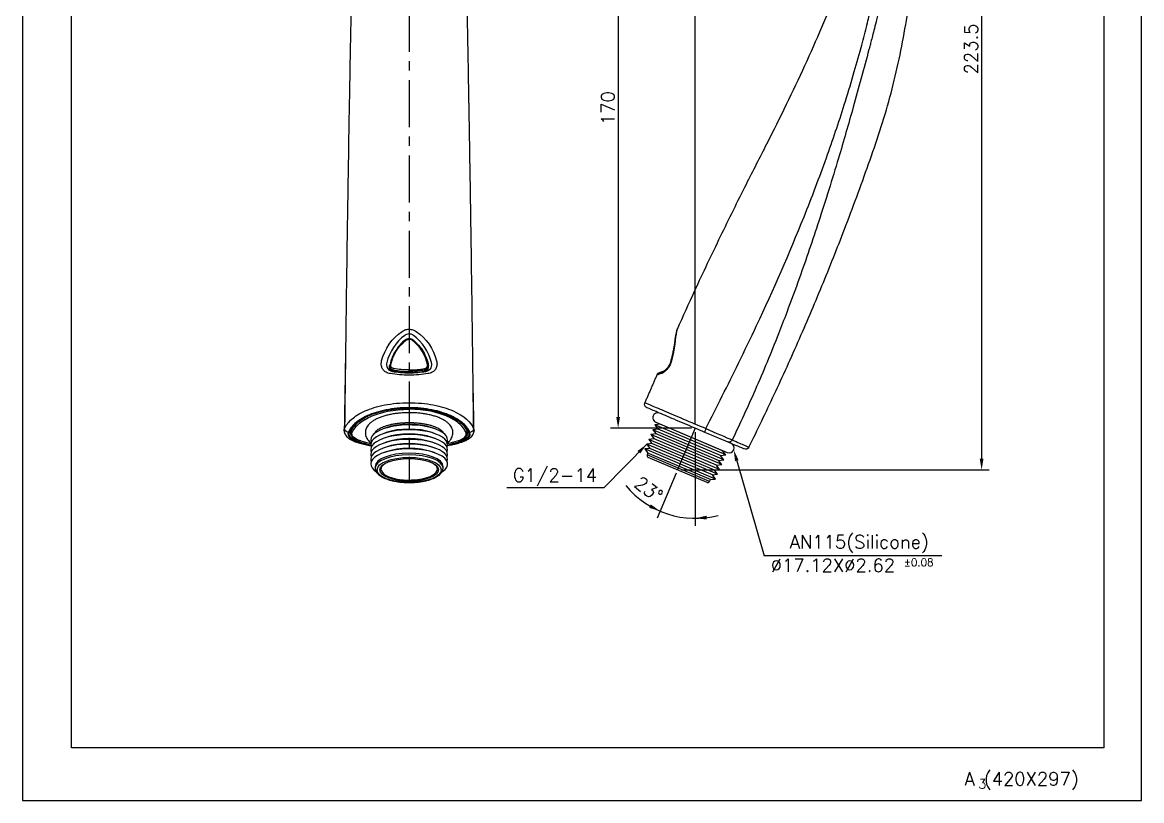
# Model space of a CAD drawing. Extents: x 1446 to 1743, y 841 to 1261.
# Drawn here: x 1446.5 to 1743.5, y 840.8 to 1047.4 of the extents above; entities that cross this region are included whole.
import ezdxf
from ezdxf import colors
from ezdxf.entities.mleader import LeaderData, LeaderLine
from ezdxf.math import Vec2, Vec3

# ---------------------------------------------------------------- set-up
doc = ezdxf.new("R2010")
doc.units = 0
doc.header["$LTSCALE"] = 10
doc.header["$MEASUREMENT"] = 0
doc.linetypes.add('CENTER', pattern=[2, 1.25, -0.25, 0.25, -0.25])
doc.layers.get('0').update_dxf_attribs({"color": 2, "linetype": 'CONTINUOUS'})
for name, color, linetype in [('1', 1, 'CENTER'), ('41', 7, 'CONTINUOUS'), ('D', 2, 'CONTINUOUS'), ('TXT', 4, 'CONTINUOUS')]:
    doc.layers.add(name, color=color, linetype=linetype)
doc.styles.add('GHS', font='ROMANS.shx', dxfattribs={"bigfont": 'GHS.shx'})
doc.styles.get("Standard").update_dxf_attribs({"font": 'ISOCP'})
doc.dimstyles.new('STANDARD$7', dxfattribs={"dimtxt": 3.5, "dimasz": 3, "dimexe": 1, "dimexo": 0.0625, "dimgap": 1, "dimtad": 1, "dimdec": 4, "dimzin": 0, "dimdsep": 46, "dimtxsty": 'GHS', "dimcen": 1, "dimclrt": 2, "dimadec": 0, "dimazin": 0, "dimtfac": 1, "dimtdec": 4, "dimtofl": 0, "dimtmove": 0, "dimatfit": 3, "dimfxl": 0, "dimtolj": 1, "dimtzin": 0, "dimarcsym": 0})

# ---------------------------------------------------------------- blocks, each defined once
blk = doc.blocks.new('BORDER')
for p, q in [((1, 1), (0, 1)), ((0, 1), (0, 0)), ((0, 0), (1, 0))]:
    blk.add_line(p, q)

msp = doc.modelspace()

# ---------------------------------------------------------------- linework, layer by layer
msp.add_line((1614.53, 941.25), (1633.51, 933.19))
for centre, start, end in [((1615.04, 942.46), 66.9702, 247), ((1634.02, 934.4), 247, 67)]:
    msp.add_arc(centre, 1.31, start, end)
at = {"layer": '1'}
for p, q in [((1549.1, 1152.07), (1549.1, 925.23)), ((1625.04, 939.63), (1620.35, 928.59))]:
    msp.add_line(p, q, dxfattribs=at)
at = {"layer": '1', "color": 7, "linetype": 'Continuous'}
for p, q in [((1548.36, 963.19), (1548.36, 963.28)), ((1549.83, 963.19), (1549.83, 963.28)), ((1544.01, 956.23), (1544.01, 955.53)), ((1554.18, 955.53), (1554.18, 956.23)), ((1549.1, 944.69), (1549.1, 944.98)), ((1543, 939.75), (1542.18, 939.45)), ((1556.01, 939.45), (1555.2, 939.75)), ((1543, 938.47), (1542.18, 938.18)), ((1543, 937.2), (1542.18, 936.9)), ((1543, 935.92), (1542.18, 935.63)), ((1556.01, 938.18), (1555.2, 938.47)), ((1556.01, 936.9), (1555.2, 937.2)), ((1556.01, 935.63), (1555.2, 935.92)), ((1543, 934.64), (1542.18, 934.35)), ((1543, 933.37), (1542.18, 933.08)), ((1556.01, 934.35), (1555.2, 934.64)), ((1556.01, 933.08), (1555.2, 933.37)), ((1540.1, 929.51), (1540.1, 929.05)), ((1558.1, 929.05), (1558.1, 929.51))]:
    msp.add_line(p, q, dxfattribs=at)
at = {"layer": '1', "color": 3, "linetype": 'Continuous'}
for p, q in [((1545.01, 954.77), (1545.01, 955.08)), ((1553.18, 954.77), (1553.18, 955.08))]:
    msp.add_line(p, q, dxfattribs=at)
for centre, major_axis, ratio, start_param, end_param in [((1548.32, 962.85), (0.184, -0.237), 0.270035, 2.007273, 3.455129), ((1549.88, 962.85), (-0.184, -0.237), 0.270035, 2.828056, 4.275912), ((1544.33, 956.42), (-0.294, 0.061), 0.427267, 5.129652, 6.36227), ((1553.86, 956.42), (0.294, 0.061), 0.427267, 6.204101, 7.436719), ((1545.11, 955.34), (-0.053, -0.295), 0.430784, 4.299322, 5.862688), ((1553.08, 955.34), (0.053, -0.295), 0.430784, 0.420497, 1.983863), ((1533.26, 938.83), (0.276, -0.116), 0.908286, 5.07778, 6.303106), ((1534, 938.78), (0.276, -0.116), 0.908277, 3.454751, 5.077912), ((1564.19, 938.78), (-0.276, -0.116), 0.908277, 1.205273, 2.828435), ((1564.93, 938.83), (-0.276, -0.116), 0.908286, 6.254815, 7.488589), ((1535.78, 936.34), (-0.086, -0.287), 0.561789, 0.491907, 1.784903), ((1562.42, 936.34), (0.086, -0.287), 0.561788, 4.491829, 5.791278), ((1549.1, 929.05), (-9, 0), 0.390731, 3.157202, 6.283185)]:
    msp.add_ellipse(centre, major_axis=major_axis, ratio=ratio, start_param=start_param, end_param=end_param, dxfattribs=at)
at = {"layer": '1', "color": 7, "linetype": 'Continuous'}
for centre, major_axis, ratio, start_param, end_param in [((1549.1, 936.52), (-10.2, 0), 0.390731, 2.980979, 6.283185), ((1549.1, 935.25), (-10.2, 0), 0.390731, 2.980979, 6.283185), ((1549.1, 937.16), (-9, 0), 0.390731, 3.967635, 5.457143), ((1549.1, 935.89), (-9, 0), 0.390731, 3.967635, 5.457143), ((1549.1, 942.81), (-21.83, 0), 0.390731, 0.914351, 1.084534), ((1536.24, 936.57), (0.086, 0.287), 0.561729, 3.189467, 3.633474), ((1549.1, 942.81), (-21.07, 0), 0.390731, 0.914433, 1.067755), ((1549.1, 933.97), (-10.2, 0), 0.390731, 2.980979, 6.283185), ((1549.1, 932.7), (-10.2, 0), 0.390731, 2.980979, 6.283185), ((1549.1, 936.52), (-10.2, 0), 0.390731, 0, 0.160614), ((1549.1, 931.42), (-10.2, 0), 0.390731, 2.980979, 6.283185), ((1549.1, 934.61), (-9, 0), 0.390731, 3.967635, 5.457143), ((1549.1, 933.33), (-9, 0), 0.390731, 3.967635, 5.457143), ((1549.1, 932.06), (-9, 0), 0.390731, 3.967635, 5.457143), ((1549.1, 942.81), (-21.07, 0), 0.390731, 2.073838, 2.22716), ((1549.1, 942.81), (-21.83, 0), 0.390731, 2.057058, 2.227241), ((1549.1, 935.25), (-10.2, 0), 0.390731, 0, 0.160614), ((1549.1, 930.15), (-10.2, 0), 0.390731, 2.617241, 6.283185), ((1549.1, 933.97), (-10.2, 0), 0.390731, 0, 0.160614), ((1549.1, 932.7), (-10.2, 0), 0.390731, 0, 0.160614), ((1549.1, 929.51), (-9, 0), 0.390731, 3.141593, 6.283185), ((1549.1, 930.78), (-9, 0), 0.390731, 3.967635, 5.457143), ((1549.1, 931.42), (-10.2, 0), 0.390731, 0, 0.160614), ((1549.1, 930.15), (-10.2, 0), 0.390731, 0, 0.52926), ((1549.1, 928.82), (7.5, 0), 0.390731, 2.730142, 6.283185), ((1549.1, 928.82), (7.5, 0), 0.390731, 0, 0.411451), ((1549.1, 929.05), (-9, 0), 0.390731, 3.141593, 3.157202)]:
    msp.add_ellipse(centre, major_axis=major_axis, ratio=ratio, start_param=start_param, end_param=end_param, dxfattribs=at)
at = {"layer": '1', "color": 3, "linetype": 'Continuous'}
msp.add_ellipse((1549.1, 928.59), major_axis=(-8.5, 0), ratio=0.390731, dxfattribs=at)
at = {"layer": '1', "color": 7, "linetype": 'Continuous'}
msp.add_ellipse((1549.1, 928.59), major_axis=(-7.75, 0), ratio=0.390731, dxfattribs=at)
for points, knots in [([(1533.74, 1053.95), (1533.72, 1053.12), (1533.67, 1051.28), (1533.61, 1048.26), (1533.55, 1044.65), (1533.45, 1039.63), (1533.33, 1033.17), (1533.16, 1023.4), (1532.95, 1010.82), (1532.64, 991.15), (1532.38, 973.02), (1532.15, 954.39), (1532.04, 945.32), (1531.97, 939.56)], [0, 0, 0, 0, 0.020329, 0.045577, 0.075757, 0.110866, 0.172361, 0.23931, 0.359934, 0.49602, 0.752345, 0.842579, 1, 1, 1, 1]), ([(1566.22, 939.56), (1566.15, 945.32), (1566.04, 954.39), (1565.81, 973.02), (1565.55, 991.15), (1565.24, 1010.82), (1565.03, 1023.39), (1564.86, 1033.17), (1564.74, 1040.05), (1564.62, 1045.77), (1564.55, 1050.17), (1564.48, 1052.81), (1564.45, 1053.95)], [0, 0, 0, 0, 0.157344, 0.247656, 0.503982, 0.640054, 0.760692, 0.827631, 0.889137, 0.934853, 0.971804, 1, 1, 1, 1]), ([(1548.06, 963.11), (1547.63, 962.73), (1546.79, 961.99), (1545.76, 960.68), (1544.94, 959.27), (1544.31, 957.77), (1544.06, 956.74), (1543.93, 956.22)], [0, 0, 0, 0, 0.205761, 0.404981, 0.601494, 0.798649, 1, 1, 1, 1]), ([(1549.1, 963.39), (1549.08, 963.39), (1549.06, 963.39), (1549.05, 963.39), (1548.88, 963.38), (1548.71, 963.35), (1548.55, 963.29), (1548.4, 963.24), (1548.25, 963.16), (1548.12, 963.06)], [0, 0, 0, 0, 0.046415, 0.046415, 0.046415, 0.523202, 0.523202, 0.523202, 1, 1, 1, 1]), ([(1549.1, 963.26), (1549.1, 963.29), (1549.1, 963.31), (1549.1, 963.34), (1549.1, 963.36), (1549.1, 963.38), (1549.1, 963.39), (1549.1, 963.4), (1549.1, 963.41), (1549.1, 963.41), (1549.1, 963.41), (1549.1, 963.41), (1549.1, 963.4), (1549.1, 963.4), (1549.1, 963.39), (1549.1, 963.39)], [0, 0, 0, 0, 0.23027, 0.23027, 0.23027, 0.460541, 0.460541, 0.460541, 0.690811, 0.690811, 0.690811, 0.921082, 0.921082, 0.921082, 1, 1, 1, 1]), ([(1549.1, 963.39), (1549.11, 963.39), (1549.13, 963.39), (1549.15, 963.39), (1549.31, 963.38), (1549.48, 963.35), (1549.64, 963.29), (1549.79, 963.24), (1549.94, 963.16), (1550.07, 963.06)], [0, 0, 0, 0, 0.046415, 0.046415, 0.046415, 0.523202, 0.523202, 0.523202, 1, 1, 1, 1]), ([(1532.22, 960.21), (1532.21, 959.81), (1532.17, 957.2), (1532.09, 952.28), (1531.98, 945.63), (1531.91, 941.2), (1531.88, 939.06)], [0, 0, 0, 0, 0.056293, 0.366174, 0.694432, 1, 1, 1, 1]), ([(1544.03, 956.47), (1544, 956.32), (1544, 956.16), (1544.03, 956.01), (1544.06, 955.86), (1544.12, 955.71), (1544.2, 955.59), (1544.29, 955.46), (1544.41, 955.35), (1544.55, 955.26), (1544.68, 955.18), (1544.84, 955.11), (1545.01, 955.08)], [0, 0, 0, 0, 0.241374, 0.241374, 0.241374, 0.490442, 0.490442, 0.490442, 0.746034, 0.746034, 0.746034, 1, 1, 1, 1]), ([(1554.16, 956.47), (1554.19, 956.32), (1554.19, 956.16), (1554.16, 956.01), (1554.13, 955.86), (1554.07, 955.71), (1553.99, 955.59), (1553.9, 955.46), (1553.78, 955.35), (1553.64, 955.26), (1553.51, 955.18), (1553.35, 955.11), (1553.18, 955.08)], [0, 0, 0, 0, 0.241374, 0.241374, 0.241374, 0.490442, 0.490442, 0.490442, 0.746034, 0.746034, 0.746034, 1, 1, 1, 1]), ([(1544.97, 954.78), (1545.42, 954.71), (1546.28, 954.58), (1547.68, 954.47), (1549.1, 954.44), (1550.51, 954.47), (1551.91, 954.58), (1552.78, 954.71), (1553.22, 954.78)], [0, 0, 0, 0, 0.1708, 0.335999, 0.500397, 0.664548, 0.829289, 1, 1, 1, 1]), ([(1549.1, 954.72), (1549.1, 954.73), (1549.1, 954.75), (1549.1, 954.77), (1549.1, 954.8), (1549.1, 954.82), (1549.1, 954.85), (1549.1, 954.88), (1549.1, 954.91), (1549.1, 954.95), (1549.1, 954.98), (1549.1, 955.02), (1549.1, 955.05), (1549.1, 955.08), (1549.1, 955.11), (1549.1, 955.14)], [0, 0, 0, 0, 0.201377, 0.201377, 0.201377, 0.402754, 0.402754, 0.402754, 0.604132, 0.604132, 0.604132, 0.805509, 0.805509, 0.805509, 1, 1, 1, 1]), ([(1553.22, 954.78), (1553.39, 954.82), (1553.72, 954.91), (1554.08, 955.24), (1554.31, 955.68), (1554.27, 956.04), (1554.26, 956.22)], [0, 0, 0, 0, 0.252669, 0.500499, 0.753708, 1, 1, 1, 1]), ([(1566.32, 938.91), (1566.29, 940.59), (1566.23, 944.07), (1566.14, 948.58), (1566.09, 951.41), (1566.07, 952.43)], [0, 0, 0, 0, 0.37672, 0.774957, 1, 1, 1, 1]), ([(1537.38, 942.47), (1537.66, 942.62), (1537.95, 942.76), (1539.6, 943.5), (1541.24, 944.03), (1544.91, 944.77), (1546.95, 944.98), (1551.1, 944.98), (1553.13, 944.79), (1554.96, 944.43)], [0, 0, 0, 0, 0.07114, 0.07114, 0.382043, 0.382043, 0.692945, 0.692945, 1, 1, 1, 1]), ([(1534.16, 939.77), (1534.26, 939.92), (1534.53, 940.28), (1535.1, 940.84), (1535.84, 941.45), (1536.66, 942), (1537.26, 942.34), (1537.55, 942.49)], [0, 0, 0, 0, 0.150685, 0.378023, 0.599786, 0.816833, 1, 1, 1, 1]), ([(1549.1, 943.77), (1548.88, 943.77), (1548.25, 943.76), (1547.21, 943.71), (1545.99, 943.6), (1544.81, 943.43), (1543.68, 943.21), (1542.61, 942.94), (1541.6, 942.61), (1540.67, 942.23), (1539.83, 941.8), (1539.08, 941.3), (1538.48, 940.76), (1538.02, 940.2), (1537.71, 939.63), (1537.52, 939.03), (1537.45, 938.39), (1537.53, 937.76), (1537.74, 937.16), (1538.06, 936.6), (1538.48, 936.1), (1538.81, 935.8), (1538.98, 935.67)], [0, 0, 0, 0, 0.028713, 0.083161, 0.137686, 0.192338, 0.247201, 0.302373, 0.35798, 0.414175, 0.471121, 0.528908, 0.58713, 0.636419, 0.682398, 0.726069, 0.772742, 0.817725, 0.862375, 0.908208, 0.956723, 1, 1, 1, 1]), ([(1559.22, 935.67), (1559.38, 935.8), (1559.71, 936.1), (1560.13, 936.6), (1560.45, 937.16), (1560.66, 937.77), (1560.74, 938.4), (1560.67, 939.04), (1560.48, 939.64), (1560.16, 940.2), (1559.73, 940.74), (1559.17, 941.25), (1558.48, 941.72), (1557.67, 942.16), (1556.75, 942.55), (1555.75, 942.89), (1554.67, 943.18), (1553.54, 943.4), (1552.36, 943.58), (1551.15, 943.7), (1550.05, 943.76), (1549.37, 943.77), (1549.1, 943.77)], [0, 0, 0, 0, 0.041598, 0.091285, 0.137599, 0.181476, 0.228427, 0.27353, 0.318183, 0.363866, 0.412111, 0.463853, 0.518843, 0.575621, 0.632507, 0.688845, 0.74461, 0.799907, 0.854861, 0.909578, 0.964147, 1, 1, 1, 1]), ([(1554.92, 944.39), (1555.32, 944.31), (1556.13, 944.13), (1557.29, 943.81), (1558.42, 943.44), (1559.5, 943.03), (1560.5, 942.57), (1561.4, 942.08), (1562.2, 941.56), (1562.91, 941.01), (1563.54, 940.41), (1564.06, 939.78), (1564.41, 939.26), (1564.54, 938.96), (1564.57, 938.88)], [0, 0, 0, 0, 0.074565, 0.154236, 0.236494, 0.321007, 0.407185, 0.494191, 0.580981, 0.66948, 0.764803, 0.862368, 0.962327, 1, 1, 1, 1]), ([(1531.88, 939.06), (1531.87, 939.02), (1531.85, 938.8), (1531.94, 938.41), (1532.16, 937.91), (1532.49, 937.46), (1532.93, 937.04), (1533.51, 936.65), (1534.2, 936.3), (1534.82, 936.05), (1535.2, 935.94), (1535.3, 935.91)], [0, 0, 0, 0, 0.028293, 0.1453, 0.261389, 0.381004, 0.511863, 0.653952, 0.801177, 0.950888, 1, 1, 1, 1]), ([(1533.55, 938.72), (1533.57, 938.78), (1533.67, 939.06), (1533.88, 939.42), (1534.1, 939.7), (1534.16, 939.77)], [0, 0, 0, 0, 0.17688, 0.798607, 1, 1, 1, 1]), ([(1540.13, 938.57), (1540.14, 938.61), (1540.19, 938.71), (1540.37, 938.93), (1540.67, 939.2), (1541.1, 939.5), (1541.65, 939.8), (1542.32, 940.08), (1543.1, 940.35), (1543.98, 940.59), (1544.94, 940.79), (1545.97, 940.96), (1547.05, 941.07), (1548.1, 941.13), (1548.79, 941.15), (1549.1, 941.15)], [0, 0, 0, 0, 0.066579, 0.138293, 0.21432, 0.289943, 0.366379, 0.444203, 0.523388, 0.603725, 0.684967, 0.766886, 0.84929, 0.932016, 1, 1, 1, 1]), ([(1549.1, 941.15), (1549.29, 941.15), (1549.87, 941.14), (1550.81, 941.1), (1551.91, 940.99), (1552.96, 940.84), (1553.96, 940.65), (1554.87, 940.42), (1555.69, 940.15), (1556.4, 939.86), (1556.99, 939.56), (1557.45, 939.25), (1557.78, 938.97), (1557.96, 938.76), (1558.02, 938.65), (1558.04, 938.61)], [0, 0, 0, 0, 0.044536, 0.129571, 0.214517, 0.299208, 0.383503, 0.467232, 0.550193, 0.632145, 0.712831, 0.792037, 0.869772, 0.94666, 1, 1, 1, 1]), ([(1562.89, 935.91), (1563.16, 935.99), (1563.7, 936.18), (1564.43, 936.51), (1565.09, 936.91), (1565.6, 937.35), (1565.98, 937.83), (1566.22, 938.31), (1566.33, 938.73), (1566.32, 938.98), (1566.31, 939.06)], [0, 0, 0, 0, 0.138289, 0.287904, 0.439831, 0.592364, 0.717966, 0.834832, 0.94704, 1, 1, 1, 1]), ([(1533.62, 938.43), (1533.62, 938.3), (1533.65, 938.04), (1533.84, 937.66), (1534.14, 937.3), (1534.57, 936.96), (1535.13, 936.66), (1535.67, 936.43), (1536.03, 936.32), (1536.16, 936.29)], [0, 0, 0, 0, 0.136832, 0.282505, 0.433183, 0.593124, 0.757077, 0.921126, 1, 1, 1, 1]), ([(1535.31, 935.92), (1535.53, 935.84), (1536.21, 935.64), (1537.41, 935.33), (1538.42, 935.11), (1538.94, 935.01), (1538.96, 935)], [0, 0, 0, 0, 0.197858, 0.594822, 0.983486, 1, 1, 1, 1]), ([(1559.21, 935), (1559.25, 935.01), (1559.83, 935.12), (1560.85, 935.35), (1562.03, 935.65), (1562.67, 935.85), (1562.88, 935.92)], [0, 0, 0, 0, 0.036195, 0.445579, 0.811327, 1, 1, 1, 1]), ([(1562.08, 936.3), (1562.21, 936.34), (1562.59, 936.45), (1563.13, 936.69), (1563.68, 937), (1564.1, 937.35), (1564.39, 937.71), (1564.55, 938.09), (1564.57, 938.34), (1564.56, 938.46)], [0, 0, 0, 0, 0.086966, 0.249997, 0.414871, 0.580344, 0.729902, 0.872325, 1, 1, 1, 1]), ([(1540.11, 929.05), (1540.1, 928.99), (1540.09, 928.77), (1540.2, 928.39), (1540.44, 927.92), (1540.8, 927.48), (1541.29, 927.07), (1541.91, 926.68), (1542.64, 926.33), (1543.47, 926.02), (1544.38, 925.76), (1545.36, 925.55), (1546.39, 925.39), (1547.47, 925.28), (1548.37, 925.23), (1548.92, 925.23), (1549.1, 925.23)], [0, 0, 0, 0, 0.024036, 0.094671, 0.16576, 0.240086, 0.318427, 0.3993, 0.480734, 0.561755, 0.642291, 0.722433, 0.802288, 0.881953, 0.961502, 1, 1, 1, 1]), ([(1549.1, 925.23), (1549.29, 925.23), (1549.85, 925.23), (1550.77, 925.28), (1551.84, 925.39), (1552.87, 925.55), (1553.84, 925.76), (1554.74, 926.03), (1555.56, 926.33), (1556.29, 926.69), (1556.92, 927.08), (1557.43, 927.52), (1557.8, 927.99), (1558.02, 928.48), (1558.11, 928.86), (1558.09, 929.08), (1558.08, 929.12)], [0, 0, 0, 0, 0.04139, 0.120059, 0.198811, 0.277669, 0.356706, 0.436008, 0.515689, 0.595885, 0.676727, 0.758191, 0.839234, 0.908447, 0.982236, 1, 1, 1, 1])]:
    msp.add_open_spline(points, degree=3, knots=knots, dxfattribs=at)
at = {"layer": '1', "color": 3, "linetype": 'Continuous'}
for points in [[(1541.8, 957.53), (1542.61, 960.63), (1544.53, 963.52), (1547.25, 965.36)], [(1550.94, 965.36), (1553.67, 963.52), (1555.58, 960.63), (1556.39, 957.53)], [(1547.96, 964.28), (1545.58, 962.59), (1543.89, 959.86), (1543.17, 957.13)], [(1544.23, 956.56), (1544.74, 959), (1546.18, 961.38), (1548.3, 962.99)], [(1548.43, 963.32), (1548.43, 963.29), (1548.43, 963.26), (1548.43, 963.23)], [(1548.92, 963.36), (1548.92, 963.39), (1548.92, 963.42), (1548.92, 963.44)], [(1549.27, 963.36), (1549.27, 963.39), (1549.27, 963.42), (1549.27, 963.44)], [(1549.76, 963.32), (1549.76, 963.29), (1549.76, 963.26), (1549.76, 963.23)], [(1553.96, 956.56), (1553.46, 959), (1552.01, 961.38), (1549.9, 962.99)], [(1555.03, 957.13), (1554.31, 959.86), (1552.61, 962.59), (1550.23, 964.28)], [(1544.64, 954.74), (1544.75, 954.75), (1544.86, 954.76), (1544.97, 954.78)], [(1549.1, 955.14), (1547.69, 955.14), (1546.28, 955.25), (1545.01, 955.48)], [(1545.01, 955.08), (1546.28, 954.85), (1547.69, 954.72), (1549.1, 954.72)], [(1549.1, 955.14), (1550.5, 955.14), (1551.91, 955.25), (1553.18, 955.48)], [(1553.18, 955.08), (1551.91, 954.85), (1550.5, 954.72), (1549.1, 954.72)], [(1553.55, 954.74), (1553.44, 954.75), (1553.33, 954.76), (1553.22, 954.78)], [(1531.87, 939.06), (1531.87, 939.23), (1531.9, 939.39), (1531.97, 939.56)], [(1532.96, 938.55), (1532.43, 938.59), (1531.96, 939.07), (1531.97, 939.56)], [(1532.96, 938.55), (1532.55, 937.58), (1533.58, 936.55), (1535.59, 935.94)], [(1535.78, 936.06), (1533.85, 936.64), (1532.86, 937.62), (1533.26, 938.55)], [(1533.7, 938.82), (1533.65, 938.7), (1533.63, 938.59), (1533.62, 938.48)], [(1535.51, 941.17), (1534.64, 940.43), (1534.04, 939.63), (1533.7, 938.82)], [(1533.7, 938.82), (1533.71, 938.91), (1533.71, 938.99), (1533.72, 939.08)], [(1564.93, 938.55), (1565.33, 937.62), (1564.34, 936.64), (1562.42, 936.06)], [(1562.6, 935.94), (1564.61, 936.55), (1565.64, 937.58), (1565.23, 938.55)], [(1562.66, 941.19), (1563.54, 940.44), (1564.14, 939.64), (1564.49, 938.82)], [(1564.49, 938.82), (1564.48, 938.91), (1564.48, 939.01), (1564.47, 939.1)], [(1564.49, 938.82), (1564.54, 938.7), (1564.56, 938.58), (1564.57, 938.46)], [(1566.22, 939.56), (1566.23, 939.07), (1565.76, 938.59), (1565.23, 938.55)], [(1566.22, 939.56), (1566.29, 939.39), (1566.32, 939.23), (1566.32, 939.06)], [(1533.47, 938.41), (1533.47, 937.92), (1533.85, 937.43), (1534.54, 937.01)], [(1536.24, 936.29), (1534.53, 936.8), (1533.65, 937.68), (1534, 938.51)], [(1535.59, 935.94), (1535.49, 935.89), (1535.39, 935.89), (1535.3, 935.92)], [(1535.59, 935.94), (1536.65, 935.62), (1537.77, 935.34), (1538.95, 935.11)], [(1559.22, 935.1), (1560.4, 935.34), (1561.54, 935.62), (1562.6, 935.94)], [(1561.96, 936.29), (1563.66, 936.8), (1564.54, 937.68), (1564.19, 938.51)], [(1562.89, 935.92), (1562.8, 935.89), (1562.7, 935.89), (1562.6, 935.94)], [(1563.74, 937.07), (1564.39, 937.48), (1564.74, 937.96), (1564.72, 938.45)]]:
    msp.add_open_spline(points, degree=3, dxfattribs=at)
for points, knots in [([(1547.25, 965.36), (1547.54, 965.56), (1547.88, 965.72), (1548.23, 965.81), (1548.58, 965.9), (1548.95, 965.94), (1549.31, 965.92), (1549.68, 965.89), (1550.04, 965.81), (1550.38, 965.67), (1550.58, 965.58), (1550.77, 965.48), (1550.94, 965.36)], [0, 0, 0, 0, 0.278344, 0.278344, 0.278344, 0.556409, 0.556409, 0.556409, 0.836197, 0.836197, 0.836197, 1, 1, 1, 1]), ([(1550.23, 964.28), (1550.23, 964.28), (1550.23, 964.28), (1550.23, 964.28), (1550.06, 964.41), (1549.87, 964.51), (1549.66, 964.58), (1549.46, 964.64), (1549.24, 964.68), (1549.02, 964.67), (1548.81, 964.66), (1548.6, 964.61), (1548.41, 964.53), (1548.25, 964.47), (1548.09, 964.38), (1547.96, 964.28), (1547.96, 964.28), (1547.96, 964.28), (1547.96, 964.28)], [0, 0, 0, 0, 0.000025, 0.000025, 0.000025, 0.265182, 0.265182, 0.265182, 0.530502, 0.530502, 0.530502, 0.789934, 0.789934, 0.789934, 0.999975, 0.999975, 0.999975, 1, 1, 1, 1]), ([(1548.3, 962.99), (1548.4, 963.07), (1548.52, 963.14), (1548.65, 963.18), (1548.78, 963.23), (1548.92, 963.25), (1549.05, 963.26), (1549.07, 963.26), (1549.08, 963.26), (1549.1, 963.26)], [0, 0, 0, 0, 0.475437, 0.475437, 0.475437, 0.953372, 0.953372, 0.953372, 1, 1, 1, 1]), ([(1549.9, 962.99), (1549.79, 963.07), (1549.67, 963.14), (1549.54, 963.18), (1549.41, 963.23), (1549.27, 963.25), (1549.14, 963.26), (1549.12, 963.26), (1549.11, 963.26), (1549.1, 963.26)], [0, 0, 0, 0, 0.475437, 0.475437, 0.475437, 0.953372, 0.953372, 0.953372, 1, 1, 1, 1]), ([(1544.13, 954.13), (1543.9, 954.16), (1543.69, 954.22), (1543.48, 954.29), (1543.14, 954.41), (1542.83, 954.58), (1542.57, 954.8), (1542.33, 955), (1542.13, 955.24), (1541.98, 955.51), (1541.84, 955.78), (1541.75, 956.08), (1541.71, 956.41), (1541.68, 956.71), (1541.7, 957.03), (1541.76, 957.35), (1541.77, 957.41), (1541.79, 957.47), (1541.8, 957.53)], [0, 0, 0, 0, 0.136682, 0.136682, 0.136682, 0.368618, 0.368618, 0.368618, 0.577307, 0.577307, 0.577307, 0.777603, 0.777603, 0.777603, 0.964538, 0.964538, 0.964538, 1, 1, 1, 1]), ([(1543.17, 957.13), (1543.17, 957.13), (1543.17, 957.13), (1543.17, 957.13), (1543.11, 956.86), (1543.09, 956.59), (1543.11, 956.35), (1543.12, 956.13), (1543.18, 955.92), (1543.26, 955.74), (1543.34, 955.55), (1543.46, 955.38), (1543.61, 955.24), (1543.78, 955.08), (1543.98, 954.95), (1544.21, 954.86), (1544.34, 954.81), (1544.49, 954.77), (1544.64, 954.74), (1544.64, 954.74), (1544.64, 954.74), (1544.64, 954.74)], [0, 0, 0, 0, 0.000015, 0.000015, 0.000015, 0.21653, 0.21653, 0.21653, 0.412134, 0.412134, 0.412134, 0.621215, 0.621215, 0.621215, 0.858914, 0.858914, 0.858914, 0.999985, 0.999985, 0.999985, 1, 1, 1, 1]), ([(1545.01, 955.48), (1544.88, 955.5), (1544.75, 955.55), (1544.65, 955.61), (1544.54, 955.68), (1544.44, 955.76), (1544.37, 955.87), (1544.3, 955.96), (1544.25, 956.08), (1544.23, 956.2), (1544.21, 956.31), (1544.21, 956.44), (1544.23, 956.56)], [0, 0, 0, 0, 0.256034, 0.256034, 0.256034, 0.512555, 0.512555, 0.512555, 0.760823, 0.760823, 0.760823, 1, 1, 1, 1]), ([(1553.18, 955.48), (1553.31, 955.5), (1553.44, 955.55), (1553.55, 955.61), (1553.65, 955.68), (1553.75, 955.76), (1553.82, 955.87), (1553.89, 955.96), (1553.94, 956.08), (1553.96, 956.2), (1553.98, 956.31), (1553.98, 956.44), (1553.96, 956.56)], [0, 0, 0, 0, 0.256034, 0.256034, 0.256034, 0.512555, 0.512555, 0.512555, 0.760823, 0.760823, 0.760823, 1, 1, 1, 1]), ([(1553.55, 954.74), (1553.55, 954.74), (1553.55, 954.74), (1553.55, 954.74), (1553.82, 954.79), (1554.08, 954.88), (1554.29, 955.02), (1554.47, 955.13), (1554.62, 955.26), (1554.75, 955.43), (1554.88, 955.6), (1554.98, 955.81), (1555.04, 956.05), (1555.09, 956.27), (1555.11, 956.52), (1555.08, 956.77), (1555.07, 956.89), (1555.05, 957.01), (1555.03, 957.13), (1555.03, 957.13), (1555.03, 957.13), (1555.03, 957.13)], [0, 0, 0, 0, 0.000015, 0.000015, 0.000015, 0.256021, 0.256021, 0.256021, 0.465667, 0.465667, 0.465667, 0.693707, 0.693707, 0.693707, 0.902789, 0.902789, 0.902789, 0.999985, 0.999985, 0.999985, 1, 1, 1, 1]), ([(1556.39, 957.53), (1556.43, 957.36), (1556.46, 957.19), (1556.48, 957.01), (1556.52, 956.65), (1556.49, 956.29), (1556.39, 955.97), (1556.29, 955.62), (1556.12, 955.32), (1555.9, 955.06), (1555.7, 954.83), (1555.45, 954.64), (1555.18, 954.49), (1554.85, 954.31), (1554.47, 954.19), (1554.07, 954.13)], [0, 0, 0, 0, 0.100225, 0.100225, 0.100225, 0.315992, 0.315992, 0.315992, 0.545924, 0.545924, 0.545924, 0.751961, 0.751961, 0.751961, 1, 1, 1, 1]), ([(1554.07, 954.13), (1552.52, 953.88), (1550.81, 953.74), (1547.38, 953.74), (1545.67, 953.88), (1544.13, 954.13)], [0, 0, 0, 0, 0.5, 0.5, 1, 1, 1, 1]), ([(1544.64, 954.74), (1546, 954.49), (1547.56, 954.34), (1550.63, 954.34), (1552.19, 954.49), (1553.55, 954.74)], [0, 0, 0, 0, 0.5, 0.5, 1, 1, 1, 1]), ([(1531.97, 939.56), (1532.33, 940.42), (1532.95, 941.25), (1534.75, 942.83), (1535.94, 943.57), (1538.87, 944.87), (1540.62, 945.42), (1544.61, 946.2), (1546.81, 946.41), (1551.3, 946.42), (1553.5, 946.21), (1557.48, 945.44), (1559.26, 944.89), (1563.69, 942.95), (1565.5, 941.29), (1566.22, 939.56)], [0, 0, 0, 0, 0.125, 0.125, 0.25, 0.25, 0.375, 0.375, 0.5, 0.5, 0.625, 0.625, 0.75, 0.75, 1, 1, 1, 1]), ([(1565.23, 938.55), (1564.89, 939.37), (1564.31, 940.16), (1562.61, 941.66), (1561.48, 942.38), (1558.7, 943.62), (1557.04, 944.15), (1553.28, 944.9), (1551.2, 945.11), (1546.94, 945.1), (1544.85, 944.89), (1541.09, 944.14), (1539.44, 943.6), (1536.69, 942.37), (1535.57, 941.66), (1533.88, 940.16), (1533.3, 939.37), (1532.96, 938.55)], [0, 0, 0, 0, 0.125, 0.125, 0.25, 0.25, 0.375, 0.375, 0.5, 0.5, 0.625, 0.625, 0.75, 0.75, 0.875, 0.875, 1, 1, 1, 1]), ([(1534, 938.51), (1534.32, 939.28), (1534.87, 940.01), (1536.45, 941.43), (1537.49, 942.1), (1540.07, 943.27), (1541.62, 943.77), (1545.15, 944.49), (1547.1, 944.69), (1549.1, 944.69)], [0, 0, 0, 0, 0.25, 0.25, 0.5, 0.5, 0.75, 0.75, 1, 1, 1, 1]), ([(1564.19, 938.51), (1563.87, 939.28), (1563.33, 940.01), (1561.74, 941.43), (1560.7, 942.1), (1558.13, 943.27), (1556.57, 943.77), (1553.04, 944.49), (1551.09, 944.69), (1549.1, 944.69)], [0, 0, 0, 0, 0.25, 0.25, 0.5, 0.5, 0.75, 0.75, 1, 1, 1, 1]), ([(1533.26, 938.55), (1533.59, 939.36), (1534.16, 940.13), (1535.64, 941.43), (1536.44, 941.97), (1537.38, 942.47)], [0, 0, 0, 0, 0.564595, 0.564595, 1, 1, 1, 1]), ([(1554.96, 944.43), (1554.98, 944.43), (1555, 944.42), (1556.87, 944.05), (1558.51, 943.53), (1562.61, 941.7), (1564.26, 940.16), (1564.93, 938.55)], [0, 0, 0, 0, 0.004108, 0.004108, 0.336072, 0.336072, 1, 1, 1, 1])]:
    msp.add_open_spline(points, degree=3, knots=knots, dxfattribs=at)
at = {"layer": '1', "color": 7, "linetype": 'Continuous'}
for points, degree in [([(1548.12, 963.06), (1545.98, 961.4), (1544.55, 958.96), (1544.03, 956.47)], 3), ([(1548.06, 963.11), (1548.34, 963.34), (1549.1, 963.61), (1549.85, 963.34), (1550.14, 963.11)], 3), ([(1549.1, 963.43), (1549.1, 963.44), (1549.1, 963.46), (1549.1, 963.47)], 3), ([(1550.07, 963.06), (1552.21, 961.4), (1553.64, 958.96), (1554.16, 956.47)], 3), ([(1550.14, 963.11), (1551.2, 962.25), (1553.02, 960.1), (1554, 957.51), (1554.26, 956.22)], 3), ([(1544.97, 954.78), (1544.8, 954.81), (1544.48, 954.92), (1544.11, 955.23), (1543.9, 955.68), (1543.9, 956.04), (1543.93, 956.22)], 3), ([(1531.87, 938.98), (1531.87, 939.01), (1531.87, 939.04), (1531.87, 939.06)], 3), ([(1533.47, 938.42), (1533.45, 938.57), (1533.54, 938.72)], 2), ([(1533.65, 938.96), (1533.64, 938.72), (1533.62, 938.48)], 2), ([(1564.57, 938.48), (1564.56, 938.71), (1564.54, 938.94)], 2), ([(1564.57, 938.88), (1564.64, 938.72)], 1), ([(1564.64, 938.72), (1564.73, 938.58), (1564.71, 938.45)], 2), ([(1533.47, 938.45), (1533.47, 938.44), (1533.47, 938.42), (1533.47, 938.41)], 3), ([(1533.62, 938.48), (1533.62, 938.46), (1533.62, 938.45), (1533.62, 938.44)], 3)]:
    msp.add_open_spline(points, degree=degree, dxfattribs=at)
at = {"layer": '41', "color": 7, "linetype": 'Continuous'}
for p, q in [((1615.17, 939.4), (1613.79, 939.23)), ((1632.57, 931.26), (1613.79, 939.23)), ((1613.79, 939.23), (1614.63, 938.13)), ((1615.71, 940.68), (1614.33, 940.51)), ((1633.11, 932.54), (1614.33, 940.51)), ((1614.33, 940.51), (1615.17, 939.4)), ((1631.74, 932.37), (1615.17, 939.4)), ((1615.73, 940.74), (1615.71, 940.68)), ((1632.28, 933.64), (1615.71, 940.68)), ((1613.54, 935.58), (1612.17, 935.41)), ((1614.08, 936.85), (1612.71, 936.68)), ((1631.49, 928.71), (1612.71, 936.68)), ((1612.71, 936.68), (1613.54, 935.58)), ((1614.63, 938.13), (1613.25, 937.96)), ((1632.03, 929.99), (1613.25, 937.96)), ((1613.25, 937.96), (1614.08, 936.85)), ((1630.11, 928.54), (1613.54, 935.58)), ((1630.65, 929.82), (1614.08, 936.85)), ((1631.2, 931.09), (1614.63, 938.13)), ((1613, 934.3), (1611.63, 934.13)), ((1630.4, 926.16), (1611.63, 934.13)), ((1611.63, 934.13), (1612.46, 933.03)), ((1630.95, 927.44), (1612.17, 935.41)), ((1612.17, 935.41), (1613, 934.3)), ((1612.46, 933.03), (1612.26, 932.56)), ((1629.03, 925.99), (1612.46, 933.03)), ((1629.57, 927.27), (1613, 934.3)), ((1632.28, 933.64), (1632.3, 933.71)), ((1633.11, 932.54), (1632.28, 933.64)), ((1628.18, 925.27), (1612.53, 931.91)), ((1630.65, 929.82), (1632.03, 929.99)), ((1631.49, 928.71), (1630.65, 929.82)), ((1631.2, 931.09), (1632.57, 931.26)), ((1632.03, 929.99), (1631.2, 931.09)), ((1631.74, 932.37), (1633.11, 932.54)), ((1632.57, 931.26), (1631.74, 932.37)), ((1629.57, 927.27), (1630.95, 927.44)), ((1630.4, 926.16), (1629.57, 927.27)), ((1630.11, 928.54), (1631.49, 928.71)), ((1630.95, 927.44), (1630.11, 928.54)), ((1628.83, 925.53), (1629.03, 925.99)), ((1629.03, 925.99), (1630.4, 926.16))]:
    msp.add_line(p, q, dxfattribs=at)
at = {"layer": '41', "color": 3, "linetype": 'Continuous'}
msp.add_line((1628.83, 925.53), (1612.26, 932.56), dxfattribs=at)
at = {"layer": '41', "color": 7, "linetype": 'Continuous', "extrusion": (0.000141259, -2.59489e-20, -1)}
msp.add_arc((-1612.55, 946.02, 0.22), 1, 292.9998, 23.0746, dxfattribs=at)
at = {"layer": '41', "color": 7, "linetype": 'Continuous', "extrusion": (0, 0, -1)}
msp.add_arc((-1638.37, 935.06, 0), 1, 206.2993, 293, dxfattribs=at)
at = {"layer": '41', "color": 7, "linetype": 'Continuous'}
for centre, start, end in [((1612.73, 932.37), 157, 247), ((1628.37, 925.73), 247, 337)]:
    msp.add_arc(centre, 0.5, start, end, dxfattribs=at)
for points, knots in [([(1662.71, 1055.96), (1661.36, 1052.63), (1658.54, 1045.9), (1654.03, 1035.75), (1649.18, 1025.43), (1643.92, 1014.97), (1637.95, 1003.37), (1631.56, 990.39), (1625.46, 977.56), (1621.72, 969.31), (1620.19, 965.89)], [0, 0, 0, 0, 0.108349, 0.21975, 0.334201, 0.451706, 0.572264, 0.727253, 0.887012, 1, 1, 1, 1]), ([(1639.26, 934.62), (1641.55, 939.25), (1646.14, 948.78), (1652.73, 963.35), (1659.08, 978.32), (1664.21, 991.27), (1668.27, 1002.15), (1671.43, 1010.89), (1674.45, 1019.67), (1677.04, 1028.6), (1679.2, 1037.63), (1680.94, 1046.76), (1681.81, 1052.89), (1682.18, 1055.96)], [0, 0, 0, 0, 0.119752, 0.245506, 0.37126, 0.49701, 0.568868, 0.64073, 0.712586, 0.784439, 0.856292, 0.928147, 1, 1, 1, 1]), ([(1620.1, 965.7), (1620.1, 965.7), (1620.1, 965.69), (1620.09, 965.65), (1620.06, 965.49), (1620.03, 965.33), (1620, 965.19), (1619.99, 965.18)], [0, 0, 0, 0, 0.042504, 0.265862, 0.612273, 0.983918, 1, 1, 1, 1]), ([(1620.16, 965.9), (1620.16, 965.89), (1620.15, 965.86), (1620.13, 965.8), (1620.11, 965.75), (1620.11, 965.72), (1620.11, 965.71), (1620.11, 965.71), (1620.11, 965.71), (1620.1, 965.7), (1620.1, 965.69), (1620.1, 965.66), (1620.09, 965.64)], [0, 0, 0, 0, 0.016095, 0.145729, 0.221375, 0.239043, 0.250668, 0.263613, 0.285262, 0.336702, 0.557964, 1, 1, 1, 1]), ([(1620.01, 965.15), (1619.98, 965.04), (1619.85, 964.58), (1619.73, 963.78), (1619.58, 962.75), (1619.44, 961.75), (1619.27, 960.71), (1619.04, 959.59), (1618.79, 958.51), (1618.6, 957.78), (1618.52, 957.46)], [0, 0, 0, 0, 0.05161, 0.22765, 0.368833, 0.494458, 0.626448, 0.755274, 0.890448, 1, 1, 1, 1]), ([(1618.54, 957.46), (1618.51, 957.34), (1618.42, 957.05), (1618.22, 956.58), (1617.95, 956.1), (1617.63, 955.65), (1617.29, 955.27), (1616.96, 954.98), (1616.67, 954.78), (1616.56, 954.72), (1616.47, 954.69), (1616.45, 954.68)], [0, 0, 0, 0, 0.085318, 0.201689, 0.324627, 0.45045, 0.58184, 0.716897, 0.854614, 0.961561, 1, 1, 1, 1]), ([(1616.49, 954.69), (1616.39, 954.65), (1616.14, 954.57), (1615.82, 954.45), (1615.54, 954.35), (1615.41, 954.3), (1615.36, 954.29), (1615.36, 954.28), (1615.36, 954.28), (1615.35, 954.28), (1615.35, 954.28), (1615.34, 954.28), (1615.33, 954.27), (1615.19, 954.22), (1615.01, 954.08), (1614.85, 953.89), (1614.81, 953.78), (1614.8, 953.74)], [0, 0, 0, 0, 0.124314, 0.298669, 0.512899, 0.697717, 0.795389, 0.846005, 0.85326, 0.855945, 0.857869, 0.858935, 0.860712, 0.869418, 0.934681, 0.980867, 1, 1, 1, 1]), ([(1616.09, 954.55), (1616.01, 954.52), (1615.81, 954.45), (1615.55, 954.35), (1615.41, 954.3), (1615.37, 954.29), (1615.36, 954.28), (1615.36, 954.28), (1615.36, 954.28)], [0, 0, 0, 0, 0.168429, 0.490614, 0.770163, 0.917659, 0.992439, 1, 1, 1, 1]), ([(1627.59, 938.55), (1625.66, 939.37), (1623.81, 940.16), (1620.26, 941.66), (1618.57, 942.38), (1615.65, 943.62), (1614.39, 944.15), (1612.64, 944.9), (1612.15, 945.11), (1612.16, 945.1), (1612.16, 945.1), (1612.16, 945.1)], [0, 0, 0, 0, 0.249983, 0.249983, 0.499966, 0.499966, 0.749949, 0.749949, 0.999932, 0.999932, 1, 1, 1, 1])]:
    msp.add_open_spline(points, degree=3, knots=knots, dxfattribs=at)
at = {"layer": '41', "color": 3, "linetype": 'Continuous'}
for points, knots in [([(1627.84, 939.56), (1630.74, 945.32), (1635.32, 954.39), (1644.27, 973.02), (1652.23, 991.15), (1659.71, 1010.82), (1663.97, 1023.39), (1666.93, 1033.17), (1668.86, 1040.05), (1670.35, 1045.77), (1671.47, 1050.17), (1671.93, 1052.81), (1672.13, 1053.95)], [0, 0, 0, 0, 0.157344, 0.247656, 0.503982, 0.640054, 0.760692, 0.827631, 0.889137, 0.934853, 0.971804, 1, 1, 1, 1]), ([(1674.42, 1054), (1674.22, 1052.95), (1673.86, 1050.97), (1673.19, 1048.22), (1672.6, 1045.87), (1672.09, 1043.9), (1671.67, 1042.31), (1671.36, 1041.11), (1670.51, 1037.91), (1669.07, 1032.55), (1666.42, 1022.93), (1662.76, 1010.23), (1658.04, 995.1), (1653.4, 981.45), (1649.75, 971.53), (1645.91, 961.56), (1641.23, 950.21), (1636.9, 940.92), (1634.84, 936.52)], [0, 0, 0, 0, 0.025931, 0.048678, 0.068237, 0.084609, 0.097792, 0.107788, 0.114596, 0.177778, 0.241928, 0.355622, 0.496925, 0.624611, 0.703805, 0.752378, 0.882716, 1, 1, 1, 1]), ([(1620.18, 965.92), (1620.18, 965.92), (1620.17, 965.92), (1620.17, 965.92), (1620.17, 965.89), (1620.16, 965.81), (1620.13, 965.67), (1620.11, 965.58), (1620.09, 965.48), (1620.07, 965.36)], [0, 0, 0, 0, 0.110899, 0.110899, 0.110899, 0.671686, 0.671686, 0.671686, 1, 1, 1, 1]), ([(1618.73, 957.53), (1618.68, 957.36), (1618.62, 957.19), (1618.56, 957.01), (1618.42, 956.65), (1618.24, 956.29), (1618.03, 955.97), (1617.81, 955.62), (1617.56, 955.32), (1617.32, 955.06), (1617.09, 954.83), (1616.87, 954.64), (1616.66, 954.49), (1616.4, 954.31), (1616.17, 954.19), (1615.97, 954.13)], [0, 0, 0, 0, 0.100225, 0.100225, 0.100225, 0.315992, 0.315992, 0.315992, 0.545924, 0.545924, 0.545924, 0.751961, 0.751961, 0.751961, 1, 1, 1, 1]), ([(1611.63, 946.42), (1611.62, 946.42), (1612.13, 946.21), (1613.94, 945.44), (1615.25, 944.89), (1619.84, 942.95), (1623.77, 941.29), (1627.84, 939.56)], [0, 0, 0, 0, 0.249998, 0.249998, 0.499999, 0.499999, 1, 1, 1, 1]), ([(1634.84, 936.52), (1636.27, 935.91), (1637.37, 935.44), (1638.87, 934.79), (1639.27, 934.62), (1639.27, 934.62)], [0, 0, 0, 0, 0.500081, 0.500081, 1, 1, 1, 1])]:
    msp.add_open_spline(points, degree=3, knots=knots, dxfattribs=at)
for points in [[(1620.07, 965.36), (1619.66, 963.52), (1619.58, 960.63), (1618.73, 957.53)], [(1620.07, 965.36), (1620.03, 965.29), (1620, 965.22), (1619.99, 965.15)], [(1618.73, 957.53), (1618.62, 957.53), (1618.56, 957.5), (1618.56, 957.45)], [(1615.97, 954.13), (1615.21, 953.88), (1614.78, 953.74), (1614.78, 953.74)], [(1616.45, 954.67), (1616.23, 954.58), (1616.04, 954.38), (1615.97, 954.13)], [(1627.84, 939.56), (1627.63, 939.07), (1627.51, 938.59), (1627.59, 938.55)], [(1627.84, 939.56), (1630.46, 938.42), (1633.22, 937.23), (1634.84, 936.52)], [(1634.84, 936.52), (1634.63, 936.06), (1634.11, 935.79), (1633.74, 935.94)]]:
    msp.add_open_spline(points, degree=3, dxfattribs=at)
at = {"layer": '41', "color": 7, "linetype": 'Continuous'}
for points, degree in [([(1614.82, 953.74), (1611.63, 946.41)], 1), ([(1633.74, 935.94), (1632.31, 936.55), (1629.89, 937.58), (1627.59, 938.55)], 3), ([(1637.98, 934.14), (1637.98, 934.14), (1636.49, 934.78), (1633.74, 935.94)], 3)]:
    msp.add_open_spline(points, degree=degree, dxfattribs=at)
at = {"layer": 'D'}
for p, q in [((1625.04, 940.63), (1625.04, 1164.67)), ((1701.01, 1149.06), (1701.01, 931.59)), ((1604.56, 1106.63), (1604.56, 942.63)), ((1624.04, 939.63), (1602.56, 939.63)), ((1625.04, 938.63), (1625.04, 913.73)), ((1619.96, 927.67), (1614.92, 915.79)), ((1621.35, 928.59), (1698.01, 928.59)), ((1698.01, 928.59), (1703.01, 928.59)), ((1690.43, 905.81), (1643.28, 905.81))]:
    msp.add_line(p, q, dxfattribs=at)
msp.add_arc((1625.04, 939.63), 23.91, 219.5525, 284.6601, dxfattribs=at)
for points in [[(1605.06, 942.63), (1604.06, 942.63), (1604.56, 939.63)], [(1701.51, 931.59), (1700.51, 931.59), (1701.01, 928.59)], [(1612.8, 918.52), (1613.24, 919.42), (1615.7, 917.63)], [(1628.01, 916.42), (1628.07, 915.42), (1625.04, 915.73)]]:
    msp.add_solid(points, dxfattribs=at)
at = {"layer": 'TXT'}
for p, q in [((1459.47, 854.79), (1459.47, 1249.79)), ((1733.47, 1249.79), (1733.47, 854.79)), ((1733.47, 854.79), (1459.47, 854.79))]:
    msp.add_line(p, q, dxfattribs=at)

# ---------------------------------------------------------------- block references
at = {"xscale": 420, "yscale": 297, "zscale": 420, "rotation": 90}
msp.add_blockref('BORDER', (1743.47, 840.79), dxfattribs=at)

# ---------------------------------------------------------------- texts
at = {"color": 7, "style": 'GHS'}
for s, height, p in [('A (420X297)', 3.5, (1696.48, 844.82)), ('3', 2.5, (1700.14, 843.98))]:
    msp.add_text(s, height=height, dxfattribs=at).set_placement(p)
at = {"attachment_point": 5, "style": 'GHS'}
for s, insert, char_height in [('AN115(Silicone)', (1668.54, 908.88), 3.5), ('%%C17.12X%%C2.62', (1661.54, 903.25), 3.5), ('%%p0.08', (1684.3, 904.04), 2)]:
    msp.add_mtext(s, dxfattribs=dict(at, insert=insert, char_height=char_height))
at = {"layer": 'D', "char_height": 3.5, "attachment_point": 5, "style": 'GHS'}
for s, insert, rotation in [('\\A1;223.5', (1698.26, 1040.32), 90), ('\\A1;170', (1601.81, 1024.63), 90), ('\\A1;23%%D', (1612.66, 923.45), 322.5859)]:
    msp.add_mtext(s, dxfattribs=dict(at, insert=insert, rotation=rotation))
at = {"layer": 'D', "insert": (1587.79, 926.61), "char_height": 3.5, "attachment_point": 5, "style": 'GHS'}
msp.add_mtext('G1/2-14', dxfattribs=at)

# ---------------------------------------------------------------- leaders
at = {"layer": 'D'}
msp.add_leader([(1612.17, 935.41), (1600.77, 923.82), (1575.02, 923.82)], dimstyle='STANDARD$7', override={"dimgap": 1, "dimtad": 0}, dxfattribs=at)
ml = msp.add_multileader_mtext('Standard', dxfattribs=at)
ml.set_content('')
ml.set_leader_properties(color=256)
ml.build(insert=Vec2(0, 0))
ml.multileader.update_dxf_attribs({"has_dogleg": 0, "text_right_attachment_type": 6, "dogleg_length": 0, "arrow_head_size": 3})
ctx = ml.context
ctx.base_point, ctx.char_height, ctx.arrow_head_size, ctx.landing_gap_size, ctx.plane_origin = Vec3(1643.28, 905.81), 0.18, 3, 0.09, Vec3(1635.23, 933.89)
ctx.right_attachment = 6
notes = []
notes.append((ctx, [(0, (1, 1, 0), (1643.28, 905.81), (1, 0), 0, [(0, [(1635.23, 933.89)], 0, [])])]))
ctx.mtext, ml.multileader.dxf.content_type = None, 0
for ctx, leaders in notes:
    for number, flags, end, landing, length, lines in leaders:
        leader = LeaderData()
        leader.index, (leader.has_last_leader_line, leader.has_dogleg_vector, leader.attachment_direction) = number, flags
        leader.last_leader_point, leader.dogleg_vector, leader.dogleg_length = Vec3(end), Vec3(landing), length
        for number, points, colour, breaks in lines:
            line = LeaderLine()
            line.index, line.vertices, line.color, line.breaks = number, Vec3.list(points), colors.encode_raw_color(colour), breaks
            leader.lines.append(line)
        ctx.leaders.append(leader)

doc.saveas('drawing.dxf')
